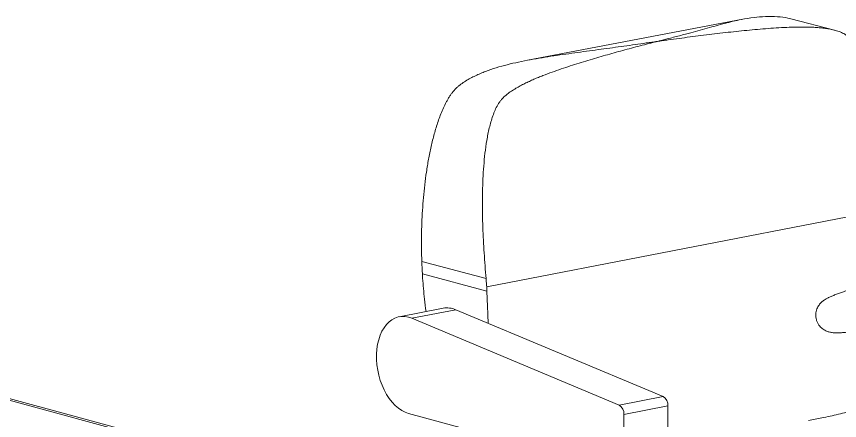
# Model space of a CAD drawing. Header units: millimetres. Extents: x -1041 to 1726, y -447 to 1705.
# Drawn here: x -402.4 to 66.6, y 1091.2 to 1321.8 of the extents above; entities that cross this region are included whole.
import ezdxf

# ---------------------------------------------------------------- set-up
doc = ezdxf.new("R2010")
doc.units = ezdxf.units.MM

msp = doc.modelspace()

# ---------------------------------------------------------------- linework, layer by layer
at = {"color": 7, "linetype": 'Continuous', "lineweight": 15}
for p, q in [((11.55, 1320.18), (-111.15, 1296.77)), ((63.67, 1313.97), (38.79, 1320.45)), ((99.99, 1212.99), (-134.43, 1167.48)), ((-171.42, 1181.95), (-134.79, 1172.16)), ((-134.32, 1165.03), (-171.09, 1174.86)), ((-159.29, 1155.29), (-184.33, 1150.43)), ((-152.05, 1154.43), (-33.94, 1104.94)), ((-577.92, 1149.49), (-255.59, 1061.72)), ((-251.36, 1061.59), (-573.69, 1149.35)), ((-177.08, 1149.56), (-59, 1100.02)), ((-59, 1100.02), (-33.94, 1104.94)), ((-56.23, 1094.7), (-31.18, 1099.62)), ((-56.23, 1094.7), (-56.27, 1066.68))]:
    msp.add_line(p, q, dxfattribs=at)
at = {"color": 144, "linetype": 'Continuous', "lineweight": 0}
for p, q in [((-177.08, 1149.56), (-152.05, 1154.43)), ((-31.18, 1099.62), (-31.22, 1071.62)), ((-59.36, 1062.91), (-178.94, 1095.25))]:
    msp.add_line(p, q, dxfattribs=at)
at = {"color": 7, "linetype": 'Continuous', "lineweight": 15, "flags": 128}
msp.add_lwpolyline([(-178.94, 1095.25), (-180.92, 1095.94), (-182.87, 1096.95), (-184.78, 1098.26), (-186.62, 1099.85), (-188.36, 1101.71), (-190, 1103.81), (-191.51, 1106.13), (-192.87, 1108.65), (-194.07, 1111.33), (-195.09, 1114.14), (-195.93, 1117.06), (-196.56, 1120.04), (-197, 1123.05), (-197.22, 1126.05), (-197.22, 1129.02), (-197.02, 1131.92), (-196.6, 1134.7), (-195.98, 1137.35), (-195.15, 1139.83), (-194.14, 1142.11), (-192.95, 1144.16), (-191.6, 1145.96), (-190.1, 1147.49), (-188.47, 1148.74), (-186.73, 1149.68), (-184.89, 1150.3), (-182.99, 1150.6), (-181.04, 1150.58), (-179.06, 1150.23), (-177.08, 1149.56)], dxfattribs=at)
at = {"color": 7, "linetype": 'Continuous', "lineweight": 15}
for centre, radius, start, end in [((-157.07, 1143.06), 12.43, 66.1748, 100.3042), ((-36.96, 1099.99), 5.79, 356.3373, 58.6152), ((-62.02, 1095.07), 5.8, 356.3464, 58.5779)]:
    msp.add_arc(centre, radius, start, end, dxfattribs=at)
for points, knots in [([(-37.27, 1307.51), (-37.2, 1307.52), (-35.87, 1307.86), (-32.17, 1308.8), (-26.28, 1310.31), (-17.96, 1312.49), (-8.65, 1315.05), (1.07, 1317.8), (9.68, 1319.92), (17.37, 1321.2), (24.27, 1321.79), (30.83, 1321.71), (35.84, 1321.21), (38.27, 1320.55), (38.78, 1320.41)], [0, 0, 0, 0, 0.002448, 0.048282, 0.13471, 0.221199, 0.367622, 0.514435, 0.652322, 0.751568, 0.832667, 0.914349, 0.981801, 1, 1, 1, 1]), ([(99.64, 1217.64), (99.42, 1220.06), (99.16, 1222.47), (98.59, 1227.28), (98.28, 1229.68), (97.29, 1236.87), (96.53, 1241.65), (94.83, 1251.15), (93.88, 1255.87), (91.76, 1265.2), (90.59, 1269.82), (88.62, 1276.64), (87.92, 1278.9), (86.44, 1283.38), (85.65, 1285.6), (83.97, 1289.98), (83.07, 1292.16), (81.15, 1296.38), (80.12, 1298.44), (78.45, 1301.41), (77.87, 1302.38), (76.65, 1304.28), (76.02, 1305.21), (74.69, 1306.98), (74, 1307.82), (72.53, 1309.37), (71.76, 1310.07), (70.51, 1311), (70.08, 1311.29), (69.21, 1311.82), (68.77, 1312.06), (67.43, 1312.73), (66.53, 1313.09), (64.68, 1313.71), (63.74, 1313.97), (61.85, 1314.41), (60.91, 1314.59), (59.01, 1314.9), (58.05, 1315.03), (56.14, 1315.25), (55.18, 1315.33), (53.25, 1315.48), (52.27, 1315.54), (50.79, 1315.61), (50.29, 1315.63), (49.3, 1315.67), (48.8, 1315.68), (47.32, 1315.72), (46.34, 1315.73), (44.38, 1315.73), (43.39, 1315.72), (40.45, 1315.67), (38.48, 1315.6), (32.53, 1315.34), (28.52, 1315.08), (20.46, 1314.45), (16.4, 1314.08), (8.23, 1313.27), (4.13, 1312.82), (-4.11, 1311.88), (-8.24, 1311.38), (-16.51, 1310.34), (-20.66, 1309.79), (-26.88, 1308.95), (-28.96, 1308.67), (-32.07, 1308.24), (-33.11, 1308.09), (-34.67, 1307.87), (-35.19, 1307.8), (-36.23, 1307.65), (-36.75, 1307.58), (-37.27, 1307.51)], [0, 0, 0, 0, 0.03125, 0.03125, 0.0625, 0.0625, 0.125, 0.125, 0.1875, 0.1875, 0.25, 0.25, 0.28125, 0.28125, 0.3125, 0.3125, 0.34375, 0.34375, 0.375, 0.375, 0.390625, 0.390625, 0.40625, 0.40625, 0.421875, 0.421875, 0.4375, 0.4375, 0.445312, 0.445312, 0.453125, 0.453125, 0.46875, 0.46875, 0.484375, 0.484375, 0.5, 0.5, 0.515625, 0.515625, 0.53125, 0.53125, 0.546875, 0.546875, 0.554687, 0.554687, 0.5625, 0.5625, 0.578125, 0.578125, 0.59375, 0.59375, 0.625, 0.625, 0.6875, 0.6875, 0.75, 0.75, 0.8125, 0.8125, 0.875, 0.875, 0.9375, 0.9375, 0.96875, 0.96875, 0.984375, 0.984375, 0.992187, 0.992187, 1, 1, 1, 1]), ([(-171.42, 1181.95), (-171.59, 1186.82), (-171.64, 1191.68), (-171.51, 1201.4), (-171.33, 1206.25), (-170.73, 1215.97), (-170.31, 1220.82), (-169.46, 1228.11), (-169.14, 1230.54), (-168.42, 1235.41), (-168.02, 1237.84), (-167.14, 1242.7), (-166.65, 1245.12), (-165.56, 1249.94), (-164.97, 1252.34), (-163.98, 1255.92), (-163.63, 1257.11), (-162.91, 1259.48), (-162.52, 1260.66), (-161.32, 1264.15), (-160.45, 1266.45), (-158.97, 1269.81), (-158.45, 1270.92), (-157.63, 1272.56), (-157.34, 1273.1), (-156.75, 1274.17), (-156.45, 1274.71), (-155.82, 1275.76), (-155.49, 1276.28), (-154.81, 1277.28), (-154.46, 1277.77), (-153.37, 1279.17), (-152.59, 1280.04), (-151.35, 1281.24), (-150.92, 1281.63), (-150.05, 1282.36), (-149.61, 1282.71), (-148.28, 1283.72), (-147.37, 1284.32), (-145.54, 1285.46), (-144.61, 1285.99), (-142.74, 1286.99), (-141.8, 1287.47), (-139.91, 1288.38), (-138.96, 1288.81), (-137.03, 1289.64), (-136.05, 1290.03), (-133.09, 1291.16), (-131.08, 1291.84), (-126.97, 1293.11), (-124.87, 1293.69), (-120.6, 1294.77), (-118.43, 1295.27), (-111.87, 1296.67), (-107.4, 1297.49), (-98.4, 1298.97), (-93.87, 1299.64), (-87.1, 1300.6), (-84.85, 1300.91), (-80.37, 1301.53), (-78.13, 1301.83), (-71.47, 1302.74), (-67.07, 1303.33), (-60.56, 1304.23), (-58.4, 1304.53), (-54.11, 1305.13), (-51.98, 1305.42), (-47.74, 1306.02), (-45.63, 1306.32), (-42.48, 1306.77), (-41.44, 1306.91), (-39.87, 1307.14), (-39.35, 1307.21), (-38.3, 1307.36), (-37.78, 1307.43), (-37.27, 1307.51)], [0, 0, 0, 0, 0.0625, 0.0625, 0.125, 0.125, 0.1875, 0.1875, 0.21875, 0.21875, 0.25, 0.25, 0.28125, 0.28125, 0.3125, 0.3125, 0.328125, 0.328125, 0.34375, 0.34375, 0.375, 0.375, 0.390625, 0.390625, 0.398438, 0.398438, 0.40625, 0.40625, 0.414063, 0.414063, 0.421875, 0.421875, 0.4375, 0.4375, 0.445313, 0.445313, 0.453125, 0.453125, 0.46875, 0.46875, 0.484375, 0.484375, 0.5, 0.5, 0.515625, 0.515625, 0.53125, 0.53125, 0.5625, 0.5625, 0.59375, 0.59375, 0.625, 0.625, 0.6875, 0.6875, 0.75, 0.75, 0.78125, 0.78125, 0.8125, 0.8125, 0.875, 0.875, 0.90625, 0.90625, 0.9375, 0.9375, 0.96875, 0.96875, 0.984375, 0.984375, 0.992188, 0.992188, 1, 1, 1, 1]), ([(-134.79, 1172.16), (-134.98, 1174.6), (-135.18, 1177.03), (-135.55, 1181.91), (-135.73, 1184.36), (-136.21, 1191.69), (-136.47, 1196.6), (-136.82, 1206.42), (-136.91, 1211.34), (-136.88, 1221.14), (-136.76, 1226.03), (-136.36, 1233.36), (-136.19, 1235.8), (-135.76, 1240.67), (-135.51, 1243.11), (-134.88, 1247.97), (-134.51, 1250.4), (-133.63, 1255.19), (-133.12, 1257.55), (-132.21, 1261.04), (-131.88, 1262.19), (-131.16, 1264.47), (-130.77, 1265.6), (-129.93, 1267.79), (-129.47, 1268.86), (-128.45, 1270.9), (-127.87, 1271.87), (-126.91, 1273.22), (-126.58, 1273.66), (-125.88, 1274.5), (-125.52, 1274.89), (-124.42, 1276.03), (-123.64, 1276.71), (-122.05, 1277.99), (-121.23, 1278.59), (-119.56, 1279.72), (-118.71, 1280.24), (-117.01, 1281.25), (-116.15, 1281.72), (-114.43, 1282.64), (-113.56, 1283.07), (-111.84, 1283.92), (-110.98, 1284.33), (-109.71, 1284.93), (-109.29, 1285.13), (-108.45, 1285.52), (-108.02, 1285.71), (-106.74, 1286.28), (-105.87, 1286.64), (-104.13, 1287.35), (-103.26, 1287.69), (-100.65, 1288.71), (-98.91, 1289.35), (-93.71, 1291.22), (-90.28, 1292.38), (-83.47, 1294.6), (-80.1, 1295.65), (-73.41, 1297.68), (-70.08, 1298.65), (-63.46, 1300.54), (-60.17, 1301.46), (-53.6, 1303.25), (-50.32, 1304.13), (-45.42, 1305.41), (-43.79, 1305.84), (-41.34, 1306.47), (-40.53, 1306.68), (-39.3, 1306.99), (-38.89, 1307.09), (-38.08, 1307.3), (-37.67, 1307.4), (-37.27, 1307.51)], [0, 0, 0, 0, 0.03125, 0.03125, 0.0625, 0.0625, 0.125, 0.125, 0.1875, 0.1875, 0.25, 0.25, 0.28125, 0.28125, 0.3125, 0.3125, 0.34375, 0.34375, 0.375, 0.375, 0.390625, 0.390625, 0.40625, 0.40625, 0.421875, 0.421875, 0.4375, 0.4375, 0.445312, 0.445312, 0.453125, 0.453125, 0.46875, 0.46875, 0.484375, 0.484375, 0.5, 0.5, 0.515625, 0.515625, 0.53125, 0.53125, 0.546875, 0.546875, 0.554687, 0.554687, 0.5625, 0.5625, 0.578125, 0.578125, 0.59375, 0.59375, 0.625, 0.625, 0.6875, 0.6875, 0.75, 0.75, 0.8125, 0.8125, 0.875, 0.875, 0.9375, 0.9375, 0.96875, 0.96875, 0.984375, 0.984375, 0.992187, 0.992187, 1, 1, 1, 1]), ([(363.9, 1235.14), (362.89, 1234.95), (359.98, 1234.38), (355, 1233.39), (348.93, 1232.18), (342.7, 1230.92), (336.31, 1229.61), (329.77, 1228.27), (323.11, 1226.88), (316.32, 1225.45), (309.41, 1223.98), (302.41, 1222.48), (295.31, 1220.95), (288.14, 1219.4), (280.89, 1217.81), (273.59, 1216.2), (266.25, 1214.57), (258.87, 1212.92), (251.47, 1211.25), (244.06, 1209.57), (236.66, 1207.88), (229.26, 1206.18), (221.9, 1204.47), (214.57, 1202.76), (207.29, 1201.05), (200.07, 1199.34), (192.92, 1197.64), (185.86, 1195.95), (178.89, 1194.26), (172.02, 1192.59), (165.28, 1190.94), (158.66, 1189.3), (152.17, 1187.69), (145.84, 1186.1), (139.66, 1184.53), (133.65, 1183), (127.82, 1181.49), (122.17, 1180.02), (116.72, 1178.58), (111.47, 1177.18), (106.43, 1175.82), (101.6, 1174.5), (97, 1173.23), (92.63, 1171.99), (88.5, 1170.81), (84.6, 1169.67), (80.96, 1168.59), (77.56, 1167.55), (74.41, 1166.56), (71.51, 1165.62), (68.85, 1164.72), (66.44, 1163.87), (64.24, 1163.04), (62.21, 1162.22), (60.5, 1161.45), (59.11, 1160.72), (58.04, 1160.07), (57.17, 1159.44), (56.4, 1158.8), (55.65, 1158.05), (54.94, 1157.17), (54.27, 1156.13), (53.69, 1154.9), (53.26, 1153.5), (53.03, 1151.97), (53.06, 1150.32), (53.38, 1148.64), (53.99, 1147.06), (54.81, 1145.69), (55.76, 1144.54), (56.77, 1143.63), (57.8, 1142.93), (58.79, 1142.4), (59.73, 1142.01), (60.65, 1141.73), (61.57, 1141.52), (62.54, 1141.38), (63.66, 1141.28), (65.21, 1141.23), (67.09, 1141.29), (69.34, 1141.44), (71.69, 1141.66), (74.12, 1141.93), (75.94, 1142.16), (76.75, 1142.26)], [0, 0, 0, 0, 0.007793, 0.022626, 0.037455, 0.052279, 0.067099, 0.081916, 0.09673, 0.111542, 0.126352, 0.141161, 0.155968, 0.170773, 0.185578, 0.200382, 0.215185, 0.229988, 0.24479, 0.259593, 0.274395, 0.289197, 0.303999, 0.318802, 0.333605, 0.348409, 0.363213, 0.378018, 0.392825, 0.407632, 0.422441, 0.437252, 0.452065, 0.466881, 0.481699, 0.496521, 0.511347, 0.526177, 0.541014, 0.555856, 0.570707, 0.585568, 0.600441, 0.615329, 0.630236, 0.645168, 0.660131, 0.675137, 0.6902, 0.705346, 0.72061, 0.736058, 0.751808, 0.768105, 0.785562, 0.799267, 0.808792, 0.815415, 0.821015, 0.825844, 0.830185, 0.834251, 0.838194, 0.842101, 0.846002, 0.849906, 0.854145, 0.858225, 0.862166, 0.866018, 0.869834, 0.87368, 0.87766, 0.881925, 0.886685, 0.892227, 0.898971, 0.907628, 0.919681, 0.939292, 0.955394, 0.970692, 0.986875, 1, 1, 1, 1]), ([(-170.93, 1172.47), (-170.63, 1168.49), (-170.14, 1162.12), (-169.32, 1155.78), (-169.01, 1153.4)], [0, 0, 0, 0, 0.625472, 1, 1, 1, 1]), ([(-133.57, 1146.69), (-133.68, 1148.93), (-133.97, 1155), (-134.19, 1161.15), (-134.32, 1165.03)], [0, 0, 0, 0, 0.368211, 1, 1, 1, 1]), ([(48.93, 1091.25), (51.44, 1091.72), (57.17, 1092.77), (65.94, 1094.78), (73.67, 1096.74), (78.94, 1098.39), (81.81, 1099.47), (83.72, 1100.35), (85.32, 1101.41), (86.65, 1102.53), (87.74, 1103.92), (88.86, 1106.07), (89.99, 1109.01), (91.47, 1113.94), (93.15, 1121.32), (94.61, 1129.52), (95.35, 1135.17), (95.62, 1137.19)], [0, 0, 0, 0, 0.10814, 0.245938, 0.383846, 0.447803, 0.479932, 0.512255, 0.53371, 0.555898, 0.577059, 0.598976, 0.645472, 0.692551, 0.788331, 0.924418, 1, 1, 1, 1])]:
    msp.add_open_spline(points, degree=3, knots=knots, dxfattribs=at)
for points in [[(-171.09, 1174.86), (-171.21, 1177.19), (-171.32, 1179.55), (-171.42, 1181.95)], [(-171.09, 1174.86), (-171.04, 1174.06), (-170.99, 1173.27), (-170.93, 1172.47)], [(-134.79, 1172.16), (-134.61, 1170.15), (-134.49, 1168.56), (-134.43, 1167.48)], [(-134.43, 1167.48), (-134.39, 1166.84), (-134.35, 1166.01), (-134.32, 1165.03)]]:
    msp.add_open_spline(points, degree=3, dxfattribs=at)

doc.saveas('drawing.dxf')
